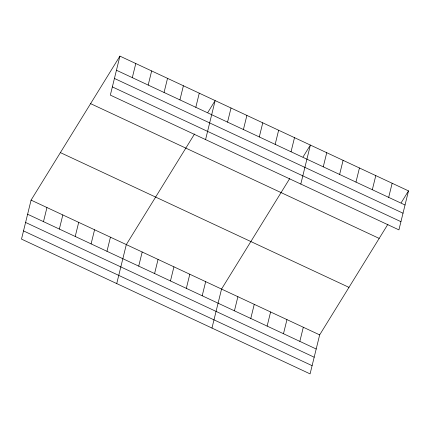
<?xml version="1.0" encoding="UTF-8"?>
<svg xmlns="http://www.w3.org/2000/svg" width="430" height="430" viewBox="0 0 430 430"><rect width="100%" height="100%" fill="white"/><g stroke="black" fill="none" stroke-linecap="round" stroke-linejoin="round"><path stroke-width="0.64" d="M119.916 56.12L110.338 95.116L398.922 229.878L408.5 190.888L119.916 56.12L31.078 200.122L21.5 239.112L310.084 373.88L319.662 334.884L387.908 224.261M43.484 221.649L46.951 207.534M59.356 229.061L62.823 214.946M75.228 236.473L78.695 222.358M91.101 243.885L94.568 229.77M132.316 77.653L135.783 63.532M106.973 251.297L110.44 237.183M148.189 85.065L151.656 70.945M116.734 283.585L126.312 244.595L194.553 133.972M164.061 92.477L167.528 78.357M138.718 266.122L142.185 252.007M179.933 99.889L183.4 85.769M154.59 273.534L158.057 259.419M195.806 107.301L199.273 93.181M170.463 280.946L173.93 266.831M205.567 139.589L215.145 100.593L207.819 112.472M186.335 288.358L189.802 274.243M227.551 122.125L231.017 108.005M202.202 295.77L205.674 281.655M243.423 129.537L246.89 115.417M211.969 328.058L221.547 289.067L289.788 178.445M259.295 136.95L262.762 122.829M275.168 144.362L278.635 130.242M234.431 310.82L237.898 296.7M291.04 151.768L294.507 137.654M250.781 318.458L254.254 304.338M300.801 184.056L310.379 145.066L303.053 156.945M267.137 326.096L270.604 311.976M323.269 166.819L326.736 152.704M283.488 333.728L286.955 319.614M339.619 174.456L343.086 160.342M299.844 341.366L303.311 327.252M355.97 182.094L359.442 167.974M372.326 189.732L375.793 175.612M388.677 197.365L392.149 183.25M401.168 202.767L408.5 190.888M116.444 70.24L405.033 205.002M114.428 78.448L403.017 213.21M112.354 86.903L400.937 221.67M90.596 103.641L379.185 238.408M60.393 152.602L348.977 287.364M31.078 200.122L319.662 334.884M27.611 214.237L316.195 349.004M25.596 222.45L314.179 357.212M23.516 230.905L312.105 365.672"/></g></svg>
